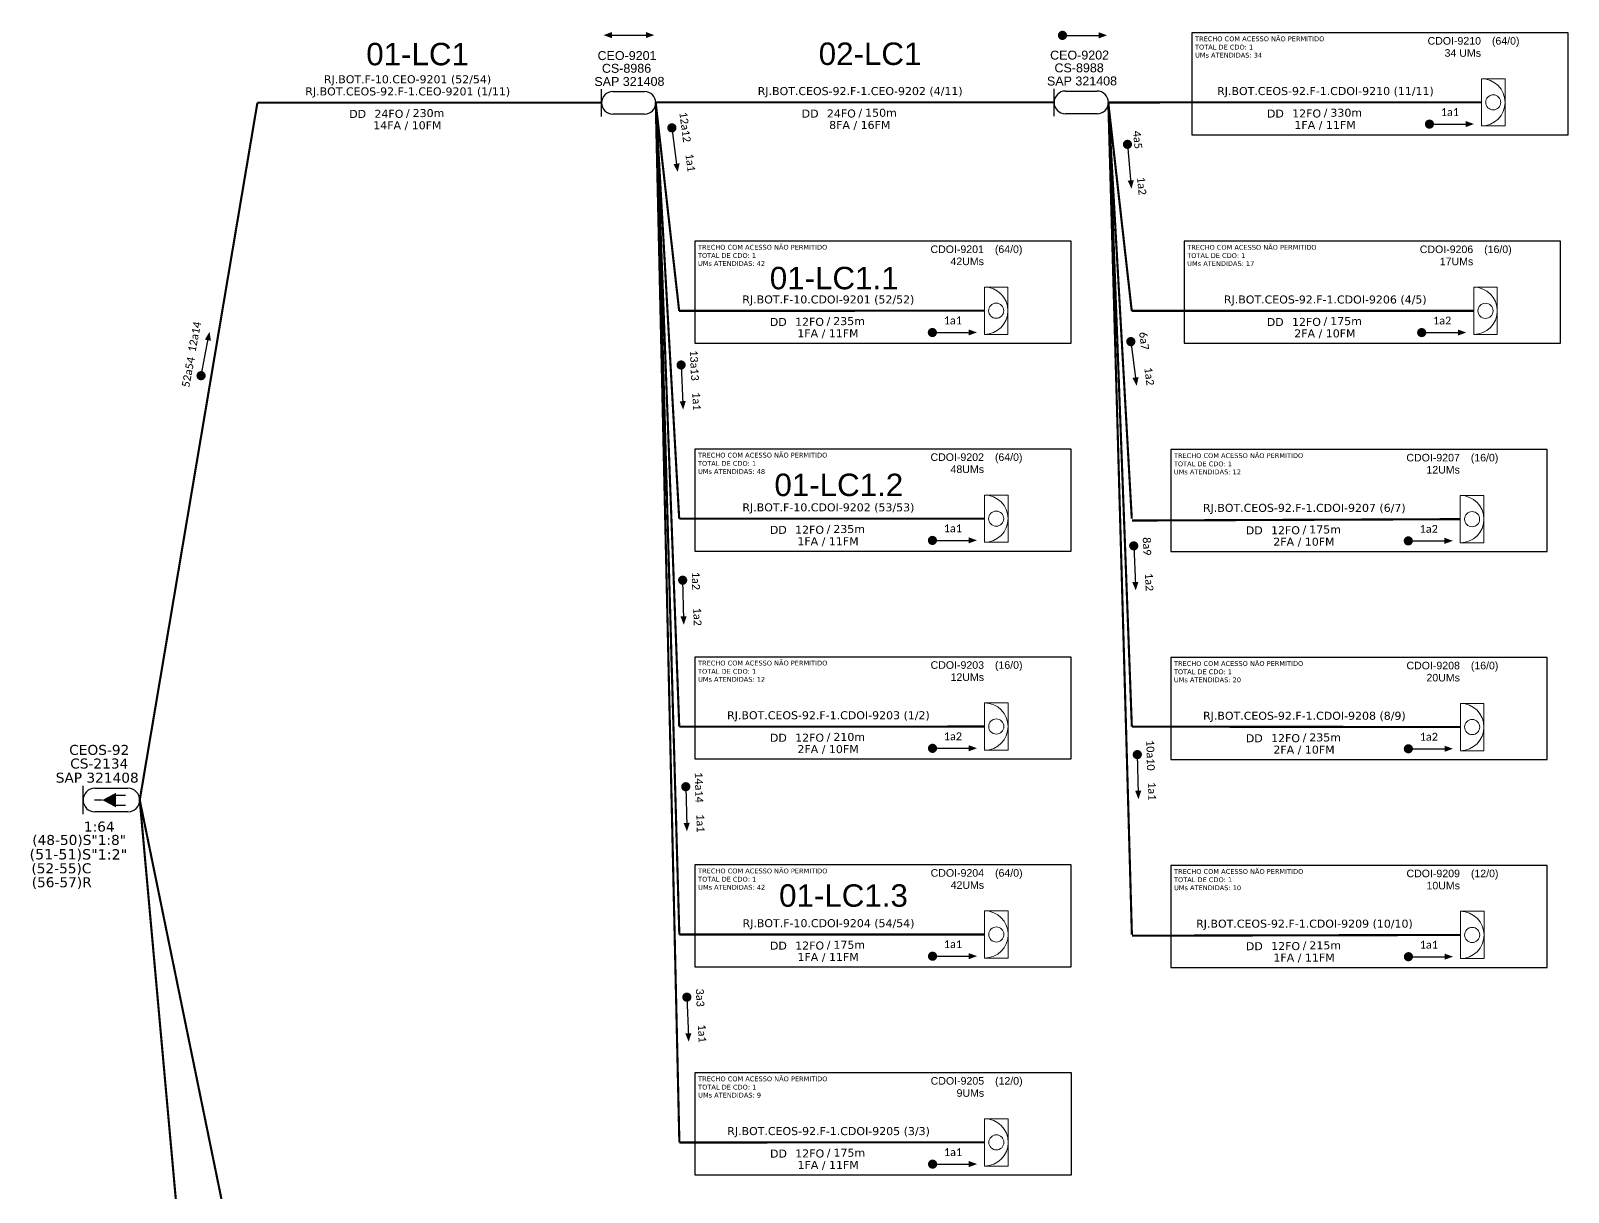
# Model space of a CAD drawing. Header units: millimetres. Extents: x 12680 to 13802, y -3545 to -2367.
# Drawn here: x 12680 to 13352, y -3280 to -2772 of the extents above; entities that cross this region are included whole.
import ezdxf
from ezdxf.enums import TextEntityAlignment as Align

# ---------------------------------------------------------------- set-up
doc = ezdxf.new("R2010")
doc.units = ezdxf.units.MM
doc.header["$MEASUREMENT"] = 0
doc.linetypes.add('ARILSUPP', pattern=[2.98, 1.42, -0.71, 0.14, -0.71])
for name, color, linetype, lineweight in [("20.0-LEGENDA DOS CDO'S", 1, 'Continuous', 0), ('20.1-CDO_INTERIOR', 1, 'Continuous', 0), ('20.2-CDO_POSTE', 1, 'Continuous', 5), ('40.1-ETIQUETAS', 1, 'Continuous', 20)]:
    doc.layers.add(name, color=color, linetype=linetype, lineweight=lineweight)
for name, color, linetype in [('20.4-CEOS', 1, 'Continuous'), ('CAP a instalar', 1, 'Continuous'), ('LC1', 3, 'Continuous'), ('SETA', 7, 'Continuous'), ('UNIFILAR', 7, 'Continuous')]:
    doc.layers.add(name, color=color, linetype=linetype)
doc.styles.add('ARIAL', font='arial.ttf')
doc.styles.add('siredit', font='verdana.ttf')
doc.linetypes.add('FENCELINE1', pattern='A,0.25,-0.1,[133,ltypeshp.shx,S=0.1,R=0,X=-0.1,Y=0],-0.1,1', length=1.45)

# ---------------------------------------------------------------- blocks, each defined once
blk = doc.blocks.new('CEOS_RP_CT_DRT')
at = {"layer": '20.4-CEOS', "color": 0}
for p, q in [((-4.54, 1.19), (-1.19, 1.19)), ((-1.19, -1.19), (-4.54, -1.19))]:
    blk.add_line(p, q, dxfattribs=at)
for points in [[(-5.73, -1.43), (-5.73, 1.44)], [(-3.79, 0), (-4.59, 0)], [(-2.47, 0.48), (-1.45, 0.48)], [(-2.47, -0.52), (-1.45, -0.52)]]:
    blk.add_lwpolyline(points, dxfattribs=at)
blk.add_lwpolyline([(-3.79, 0, 0, 1.47, 0), (-2.41, 0, 1.47, 1.47, 0)], format="xyseb", dxfattribs=at)
for centre, start, end in [((-4.54, 0), 90, 270), ((-1.19, 0), 270, 90)]:
    blk.add_arc(centre, 1.19, start, end, dxfattribs=at)
at = {"layer": '20.4-CEOS', "color": 7, "style": 'siredit'}
for tag, p in [('Nº_DA_CEOS', (-2.86, 5.6)), ('LOCAL', (-2.86, 4.24)), ('SAP', (-2.86, 2.78)), ('RACIO_SPLITAGEM', (-2.86, -1.88)), ('FIBRAS_SPLITTER', (-2.86, -3.58)), ('FIBRAS_TOP_C', (-2.86, -5.08)), ('RESERVA_FINAIS', (-2.86, -6.39))]:
    blk.add_attdef(tag, text='', height=1.01, dxfattribs=at).set_placement(p, align=Align.TOP_CENTER)
blk = doc.blocks.new('ETIQUETA_RS5F')
at = {"layer": '40.1-ETIQUETAS', "color": 0, "style": 'siredit'}
blk.add_text('/', height=1.5, dxfattribs=at).set_placement((1.55, -1.95), align=Align.MIDDLE_RIGHT)
for tag, p in [('ETIQUETA_R_PRIMARIA', (1.18, 4.1)), ('ETIQUETA_R_SECUNDARIA', (1.18, 2.1)), ('F_ATIVAS/F_MORTAS', (1.11, -4.24))]:
    blk.add_attdef(tag, text='', height=1.5, dxfattribs=at).set_placement(p, align=Align.MIDDLE_CENTER)
for tag, p in [('TIPO_CABO', (-6.62, -2.12)), ('CAP_CABO', (0.37, -2.09))]:
    blk.add_attdef(tag, text='', height=1.5, dxfattribs=at).set_placement(p, align=Align.MIDDLE_RIGHT)
blk.add_attdef('METROS', text='', height=1.5, dxfattribs=at).set_placement((2.11, -1.95), align=Align.MIDDLE_LEFT)
for tag, p in [('FUSÃO_1', (0.82, -8.39)), ('FUSÃO_2', (0.82, -10.6)), ('FUSÃO_3', (0.82, -12.93)), ('FUSÃO_4', (0.82, -15.14)), ('FUSÃO_5', (0.82, -17.16))]:
    blk.add_attdef(tag, text='', height=1.5, dxfattribs=at).set_placement(p, align=Align.CENTER)
blk = doc.blocks.new('CDOI_INT')
at = {"layer": '20.1-CDO_INTERIOR', "color": 0, "lineweight": 18}
blk.add_lwpolyline([(4.25, -4.25), (4.25, 4.25), (0, 4.25), (0, -4.25)], close=True, dxfattribs=at)
blk.add_circle((2.12, 0), 1.36, dxfattribs=at)
blk.add_arc((0, 0), 4.25, 270, 90, dxfattribs=at)
at = {"layer": "20.0-LEGENDA DOS CDO'S", "color": 0, "style": 'ARIAL'}
for tag, p in [('CDO_N', (-0.08, 10.38)), ('SPLITER_1', (21.18, 10.38)), ('SURVEY', (-0.08, 8.2)), ('SPLITER_2', (21.19, 8.68)), ('SAP', (-0.08, 6.23)), ('1:XX', (5.94, -2.22)), ('UMS', (5.94, -4.24))]:
    blk.add_attdef(tag, p, '', height=1.36, dxfattribs=at)
blk.add_attdef('FIBRAS_UTILIZADAS', text='', height=1.36, dxfattribs=at).set_placement((15.34, 10.38), align=Align.CENTER)
blk = doc.blocks.new('SAN')
at = {"layer": 'SETA'}
blk.add_lwpolyline([(-2.58, 0), (6.02, 0)], dxfattribs=at)
for points in [[(-2.1, -0.66), (-3.93, 0), (-2.1, 0.67)], [(5.33, 0.68), (7.16, 0.01), (5.33, -0.65)]]:
    blk.add_solid(points, dxfattribs=at)
blk = doc.blocks.new('*U43')
at = {"layer": '20.4-CEOS', "color": 7, "style": 'siredit'}
blk.add_attdef('FIBRAS_SPLITTER', (0, 0), '', height=1.01, dxfattribs=at)
for tag, p, flags in [('ID_ATIVIDADE', (0, -1.48), 3), ('FATOR', (0, -2.79), 1), ('QTDE', (0, -4.11), 1), ('FID', (0, -5.42), 1)]:
    blk.add_attdef(tag, p, '', height=1.01, dxfattribs=dict(at, flags=flags))
blk = doc.blocks.new('CDOE-TEXTO PADRÃO')
at = {"layer": "20.0-LEGENDA DOS CDO'S", "color": 0, "style": 'ARIAL'}
for tag, p in [('CDO_N', (0.49, 7.39)), ('CORDOALHA', (0.5, 4.33)), ('SAP', (0.51, 1.67)), ('SPLITER_1', (0.59, -0.91)), ('SPLITER_2', (0.6, -3.55)), ('(XX-XX_F)S', (0.54, -8.29)), ('(XX-XX_L)S', (0.55, -10.83)), ('UMS', (0.55, -13.15))]:
    blk.add_attdef(tag, p, '', height=1.7, rotation=0.118, dxfattribs=at)
blk.add_attdef('FIBRAS_UTILIZADAS', text='', height=1.7, rotation=0.118, dxfattribs=at).set_placement((19.77, 7.43), align=Align.CENTER)
blk = doc.blocks.new('CEO')
at = {"layer": '20.4-CEOS'}
for p, q in [((-6.19, -0.53), (-6.19, 5.68)), ((-3.61, 5.15), (3.61, 5.15)), ((3.61, 0), (-3.61, 0))]:
    blk.add_line(p, q, dxfattribs=at)
for centre, start, end in [((-3.61, 2.58), 90, 270), ((3.61, 2.58), 270, 90)]:
    blk.add_arc(centre, 2.58, start, end, dxfattribs=at)

msp = doc.modelspace()

# ---------------------------------------------------------------- linework, layer by layer
at = {"const_width": 2}
for points in [[(13130.14, -2774.47, 1), (13132.14, -2774.47, 1)], [(13131.08, -2775.49, 1), (13131.2, -2773.49, 1)], [(12959.33, -2814.98, 1), (12961.33, -2814.84, 1)], [(12960.22, -2813.91, 1), (12960.48, -2815.9, 1)], [(13290.61, -2813.27, 1), (13292.61, -2813.27, 1)], [(13159.47, -2821.12, 1), (13159.65, -2823.11, 1)], [(13073.25, -2904.36, 1), (13075.25, -2904.36, 1)], [(13287.22, -2904.4, 1), (13289.22, -2904.4, 1)], [(13160.02, -2908.41, 1), (13162.01, -2908.27, 1)], [(13160.91, -2907.34, 1), (13161.17, -2909.33, 1)], [(12963.36, -2918.55, 1), (12965.36, -2918.58, 1)], [(12964.34, -2917.56, 1), (12964.43, -2919.56, 1)], [(12754.25, -2924.21, 1), (12754.64, -2922.25, 1)], [(12755.44, -2923.48, 1), (12753.5, -2922.98, 1)], [(13073.27, -2995.23, 1), (13075.27, -2995.23, 1)], [(13161.28, -2997.59, 1), (13163.28, -2997.63, 1)], [(13162.25, -2996.61, 1), (13162.34, -2998.61, 1)], [(13281.37, -2995.45, 1), (13283.37, -2995.45, 1)], [(12964.04, -3012.58, 1), (12966.04, -3012.66, 1)], [(12965.04, -3011.62, 1), (12965.09, -3013.62, 1)], [(13073.3, -3086.11, 1), (13075.3, -3086.11, 1)], [(13281.4, -3086.33, 1), (13283.4, -3086.33, 1)], [(13162.85, -3088.83, 1), (13164.85, -3088.9, 1)], [(13163.85, -3087.86, 1), (13163.9, -3089.86, 1)], [(12965.4, -3102.86, 1), (12967.39, -3102.93, 1)], [(12966.39, -3101.89, 1), (12966.44, -3103.89, 1)], [(13073.32, -3176.99, 1), (13075.32, -3176.99, 1)], [(13281.42, -3177.2, 1), (13283.42, -3177.2, 1)], [(12965.87, -3194.86, 1), (12967.87, -3194.9, 1)], [(12966.85, -3193.88, 1), (12966.93, -3195.88, 1)], [(13073.34, -3267.87, 1), (13075.34, -3267.87, 1)]]:
    msp.add_lwpolyline(points, format="xyb", close=True, dxfattribs=at)
at = {"color": 3}
for points in [[(13187.7, -2773.38), (13187.7, -2817.94), (13352.31, -2817.94), (13352.31, -2773.38), (13187.7, -2773.38)], [(12970.33, -2864.46), (12970.33, -2909.02), (13134.94, -2909.02), (13134.94, -2864.46), (12970.33, -2864.46)], [(13184.3, -2864.5), (13184.3, -2909.07), (13348.91, -2909.07), (13348.91, -2864.5), (13184.3, -2864.5)], [(12970.36, -2955.34), (12970.36, -2999.9), (13134.96, -2999.9), (13134.96, -2955.34), (12970.36, -2955.34)], [(13178.46, -2955.56), (13178.46, -3000.12), (13343.06, -3000.12), (13343.06, -2955.56), (13178.46, -2955.56)], [(12970.38, -3046.22), (12970.38, -3090.78), (13134.99, -3090.78), (13134.99, -3046.22), (12970.38, -3046.22)], [(13178.48, -3046.44), (13178.48, -3091), (13343.09, -3091), (13343.09, -3046.44), (13178.48, -3046.44)], [(12970.4, -3137.1), (12970.4, -3181.66), (13135.01, -3181.66), (13135.01, -3137.1), (12970.4, -3137.1)], [(13178.5, -3137.31), (13178.5, -3181.87), (13343.11, -3181.87), (13343.11, -3137.31), (13178.5, -3137.31)], [(12970.42, -3227.97), (12970.42, -3272.53), (13135.03, -3272.53), (13135.03, -3227.97), (12970.42, -3227.97)]]:
    msp.add_lwpolyline(points, dxfattribs=at)
at = {"layer": 'CAP a instalar', "color": 1, "linetype": 'FENCELINE1', "ltscale": 10, "const_width": 0.933}
for points in [[(12727.64, -3108.72), (12779.09, -2803.93)], [(12776.94, -3349.4), (12727.64, -3108.72)], [(12765.83, -3531.26), (12727.64, -3108.72)]]:
    msp.add_lwpolyline(points, dxfattribs=at)
at = {"layer": 'CAP a instalar', "linetype": 'Continuous', "ltscale": 10, "const_width": 0.933}
for points in [[(12779.09, -2803.93), (12929.55, -2803.93)], [(12953.28, -2803.79), (13127.46, -2803.79)]]:
    msp.add_lwpolyline(points, dxfattribs=at)
at = {"layer": 'CAP a instalar', "color": 8, "linetype": 'Continuous', "ltscale": 10, "const_width": 0.933}
for points in [[(12963.56, -3076.63), (12953.28, -2803.79)], [(12963.61, -3258.39), (12953.28, -2803.79)], [(13151.19, -2803.8), (13314.35, -2803.76)], [(13161.47, -3076.64), (13151.19, -2803.8)], [(13161.49, -3167.52), (13151.19, -2803.8)], [(13161.42, -2894.88), (13151.19, -2804)], [(13161.45, -2985.76), (13151.19, -2804)], [(13161.42, -2894.88), (13310.95, -2894.88)], [(13161.49, -2986.55), (13305.11, -2985.94)], [(12963.56, -3076.63), (13097.01, -3076.6)], [(13161.47, -3076.64), (13305.13, -3076.81)], [(13161.51, -3168.02), (13305.15, -3167.69)], [(12963.61, -3258.39), (13097.06, -3258.35)]]:
    msp.add_lwpolyline(points, dxfattribs=at)
at = {"layer": 'CAP a instalar', "color": 1, "linetype": 'Continuous', "ltscale": 10, "const_width": 0.933}
for points in [[(12963.59, -3167.51), (12953.28, -2803.79)], [(12963.52, -2894.88), (12953.28, -2804)], [(12963.54, -2985.76), (12953.28, -2804)], [(12963.52, -2894.88), (13096.96, -2894.84)], [(12963.54, -2985.76), (13096.99, -2985.72)], [(12963.59, -3167.51), (13097.03, -3167.48)]]:
    msp.add_lwpolyline(points, dxfattribs=at)
at = {"layer": 'SETA'}
for points in [[(13131.14, -2774.49), (13148.34, -2774.5)], [(12960.33, -2814.91), (12962.54, -2831.96)], [(13291.61, -2813.27), (13308.81, -2813.27)], [(13159.56, -2822.12), (13161.1, -2839.24)], [(13159.56, -2822.12), (13161.1, -2839.24)], [(13074.25, -2904.36), (13091.44, -2904.36)], [(13288.22, -2904.4), (13305.41, -2904.4)], [(12754.47, -2923.23), (12757.76, -2906.35)], [(13161.02, -2908.34), (13163.22, -2925.39)], [(12964.36, -2918.56), (12965.12, -2935.74)], [(13074.27, -2995.23), (13091.47, -2995.23)], [(13162.28, -2997.61), (13163.03, -3014.79)], [(13282.37, -2995.45), (13299.57, -2995.45)], [(12965.04, -3012.62), (12965.45, -3029.81)], [(13074.3, -3086.11), (13091.49, -3086.11)], [(13163.85, -3088.86), (13164.26, -3106.05)], [(13282.4, -3086.33), (13299.59, -3086.33)], [(12966.39, -3102.9), (12966.81, -3120.08)], [(13074.32, -3176.99), (13091.51, -3176.99)], [(13282.42, -3177.2), (13299.61, -3177.2)], [(12966.87, -3194.88), (12967.55, -3212.06)], [(13074.34, -3267.87), (13091.54, -3267.87)]]:
    msp.add_lwpolyline(points, dxfattribs=at)
for points in [[(13146.96, -2773.11), (13150.62, -2774.45), (13146.96, -2775.78)], [(13146.96, -2773.14), (13150.62, -2774.47), (13146.96, -2775.8)], [(13307.43, -2811.91), (13311.09, -2813.25), (13307.43, -2814.58)], [(12963.71, -2830.42), (12962.86, -2834.22), (12961.06, -2830.76)], [(12963.73, -2830.41), (12962.88, -2834.22), (12961.09, -2830.76)], [(13162.33, -2837.75), (13161.33, -2841.51), (13159.67, -2837.98)], [(13162.33, -2837.75), (13161.33, -2841.51), (13159.67, -2837.98)], [(12756.14, -2907.45), (12758.15, -2904.1), (12758.75, -2907.96)], [(12756.16, -2907.45), (12758.17, -2904.11), (12758.78, -2907.96)], [(13090.06, -2903), (13093.73, -2904.33), (13090.06, -2905.66)], [(13304.03, -2903.04), (13307.69, -2904.37), (13304.03, -2905.7)], [(13164.39, -2923.85), (13163.54, -2927.65), (13161.75, -2924.19)], [(13164.42, -2923.84), (13163.57, -2927.65), (13161.77, -2924.19)], [(12966.42, -2934.3), (12965.24, -2938.02), (12963.75, -2934.42)], [(12966.44, -2934.3), (12965.27, -2938.02), (12963.77, -2934.42)], [(13090.09, -2993.87), (13093.75, -2995.21), (13090.09, -2996.54)], [(13298.19, -2994.09), (13301.85, -2995.42), (13298.19, -2996.76)], [(13164.33, -3013.35), (13163.16, -3017.07), (13161.66, -3013.47)], [(13164.35, -3013.35), (13163.18, -3017.07), (13161.69, -3013.46)], [(12966.78, -3028.4), (12965.53, -3032.09), (12964.11, -3028.46)], [(12966.8, -3028.39), (12965.56, -3032.09), (12964.14, -3028.46)], [(13090.11, -3084.75), (13093.77, -3086.08), (13090.11, -3087.42)], [(13298.21, -3084.97), (13301.87, -3086.3), (13298.21, -3087.63)], [(13165.59, -3104.64), (13164.34, -3108.33), (13162.92, -3104.7)], [(13165.61, -3104.64), (13164.36, -3108.33), (13162.94, -3104.7)], [(12968.14, -3118.67), (12966.89, -3122.37), (12965.47, -3118.74)], [(12968.16, -3118.67), (12966.92, -3122.37), (12965.5, -3118.73)], [(13090.13, -3175.63), (13093.8, -3176.96), (13090.13, -3178.29)], [(13298.23, -3175.84), (13301.9, -3177.18), (13298.23, -3178.51)], [(12968.86, -3210.63), (12967.67, -3214.34), (12966.19, -3210.73)], [(12968.88, -3210.63), (12967.69, -3214.34), (12966.21, -3210.73)], [(13090.16, -3266.51), (13093.82, -3267.84), (13090.16, -3269.17)]]:
    msp.add_solid(points, dxfattribs=at)

# ---------------------------------------------------------------- block references
at = {"color": 2, "xscale": 1.917265080421968, "yscale": 1.917265080421968, "zscale": 1.917265080421968}
for p in [(12941.42, -2808.94), (13139.33, -2808.73)]:
    msp.add_blockref('CEO', p, dxfattribs=at)
at = {"layer": '20.1-CDO_INTERIOR', "color": 8, "ltscale": 11}
ref = msp.add_blockref('CDOI_INT', (13314.35, -2803.76), dxfattribs=dict(at, xscale=2.430832509970058, yscale=2.430832509970058, zscale=2.430832509970058))
ref.add_attrib('CDO_N', 'CDOI-9210', dxfattribs={"layer": "20.0-LEGENDA DOS CDO'S", "color": 8, "height": 3.307, "style": 'ARIAL'}).set_placement((13314.15, -2778.53), align=Align.RIGHT)
ref.add_attrib('FIBRAS_UTILIZADAS', '(64/0)', dxfattribs={"layer": "20.0-LEGENDA DOS CDO'S", "color": 8, "height": 3.3, "style": 'ARIAL'}).set_placement((13324.96, -2778.53), align=Align.CENTER)
ref.add_attrib('SURVEY', '34 UMs', dxfattribs={"layer": "20.0-LEGENDA DOS CDO'S", "color": 8, "height": 3.307, "style": 'ARIAL'}).set_placement((13314.16, -2783.83), align=Align.RIGHT)
at = {"layer": '20.1-CDO_INTERIOR', "ltscale": 11}
ref = msp.add_blockref('CDOI_INT', (13096.98, -2894.84), dxfattribs=dict(at, xscale=2.430832509970058, yscale=2.430832509970058, zscale=2.430832509970058))
ref.add_attrib('CDO_N', 'CDOI-9201', dxfattribs={"layer": "20.0-LEGENDA DOS CDO'S", "height": 3.307, "style": 'ARIAL'}).set_placement((13096.78, -2869.61), align=Align.RIGHT)
ref.add_attrib('FIBRAS_UTILIZADAS', '(64/0)', dxfattribs={"layer": "20.0-LEGENDA DOS CDO'S", "height": 3.3, "style": 'ARIAL'}).set_placement((13107.6, -2869.61), align=Align.CENTER)
ref.add_attrib('SURVEY', '42UMs', dxfattribs={"layer": "20.0-LEGENDA DOS CDO'S", "height": 3.307, "style": 'ARIAL'}).set_placement((13096.79, -2874.91), align=Align.RIGHT)
at = {"layer": '20.1-CDO_INTERIOR', "color": 8, "ltscale": 11}
ref = msp.add_blockref('CDOI_INT', (13310.95, -2894.88), dxfattribs=dict(at, xscale=2.430832509970058, yscale=2.430832509970058, zscale=2.430832509970058))
ref.add_attrib('CDO_N', 'CDOI-9206', dxfattribs={"layer": "20.0-LEGENDA DOS CDO'S", "color": 8, "height": 3.307, "style": 'ARIAL'}).set_placement((13310.75, -2869.65), align=Align.RIGHT)
ref.add_attrib('FIBRAS_UTILIZADAS', '(16/0)', dxfattribs={"layer": "20.0-LEGENDA DOS CDO'S", "color": 8, "height": 3.3, "style": 'ARIAL'}).set_placement((13321.56, -2869.65), align=Align.CENTER)
ref.add_attrib('SURVEY', '17UMs', dxfattribs={"layer": "20.0-LEGENDA DOS CDO'S", "color": 8, "height": 3.307, "style": 'ARIAL'}).set_placement((13310.76, -2874.95), align=Align.RIGHT)
at = {"layer": '20.1-CDO_INTERIOR', "ltscale": 11}
ref = msp.add_blockref('CDOI_INT', (13097.01, -2985.72), dxfattribs=dict(at, xscale=2.430832509970058, yscale=2.430832509970058, zscale=2.430832509970058))
ref.add_attrib('CDO_N', 'CDOI-9202', dxfattribs={"layer": "20.0-LEGENDA DOS CDO'S", "height": 3.307, "style": 'ARIAL'}).set_placement((13096.8, -2960.49), align=Align.RIGHT)
ref.add_attrib('FIBRAS_UTILIZADAS', '(64/0)', dxfattribs={"layer": "20.0-LEGENDA DOS CDO'S", "height": 3.3, "style": 'ARIAL'}).set_placement((13107.62, -2960.49), align=Align.CENTER)
ref.add_attrib('SURVEY', '48UMs', dxfattribs={"layer": "20.0-LEGENDA DOS CDO'S", "height": 3.307, "style": 'ARIAL'}).set_placement((13096.82, -2965.79), align=Align.RIGHT)
at = {"layer": '20.1-CDO_INTERIOR', "color": 8, "ltscale": 11}
ref = msp.add_blockref('CDOI_INT', (13305.11, -2985.94), dxfattribs=dict(at, xscale=2.430832509970058, yscale=2.430832509970058, zscale=2.430832509970058))
ref.add_attrib('CDO_N', 'CDOI-9207', dxfattribs={"layer": "20.0-LEGENDA DOS CDO'S", "color": 8, "height": 3.307, "style": 'ARIAL'}).set_placement((13304.9, -2960.7), align=Align.RIGHT)
ref.add_attrib('FIBRAS_UTILIZADAS', '(16/0)', dxfattribs={"layer": "20.0-LEGENDA DOS CDO'S", "color": 8, "height": 3.3, "style": 'ARIAL'}).set_placement((13315.72, -2960.7), align=Align.CENTER)
ref.add_attrib('SURVEY', '12UMs', dxfattribs={"layer": "20.0-LEGENDA DOS CDO'S", "color": 8, "height": 3.307, "style": 'ARIAL'}).set_placement((13304.92, -2966), align=Align.RIGHT)
ref = msp.add_blockref('CDOI_INT', (13097.03, -3076.6), dxfattribs=dict(at, xscale=2.430832509970058, yscale=2.430832509970058, zscale=2.430832509970058))
ref.add_attrib('CDO_N', 'CDOI-9203', dxfattribs={"layer": "20.0-LEGENDA DOS CDO'S", "color": 8, "height": 3.307, "style": 'ARIAL'}).set_placement((13096.83, -3051.36), align=Align.RIGHT)
ref.add_attrib('FIBRAS_UTILIZADAS', '(16/0)', dxfattribs={"layer": "20.0-LEGENDA DOS CDO'S", "color": 8, "height": 3.3, "style": 'ARIAL'}).set_placement((13107.64, -3051.36), align=Align.CENTER)
ref.add_attrib('SURVEY', '12UMs', dxfattribs={"layer": "20.0-LEGENDA DOS CDO'S", "color": 8, "height": 3.307, "style": 'ARIAL'}).set_placement((13096.84, -3056.67), align=Align.RIGHT)
ref = msp.add_blockref('CDOI_INT', (13305.13, -3076.81), dxfattribs=dict(at, xscale=2.430832509970058, yscale=2.430832509970058, zscale=2.430832509970058))
ref.add_attrib('CDO_N', 'CDOI-9208', dxfattribs={"layer": "20.0-LEGENDA DOS CDO'S", "color": 8, "height": 3.307, "style": 'ARIAL'}).set_placement((13304.93, -3051.58), align=Align.RIGHT)
ref.add_attrib('FIBRAS_UTILIZADAS', '(16/0)', dxfattribs={"layer": "20.0-LEGENDA DOS CDO'S", "color": 8, "height": 3.3, "style": 'ARIAL'}).set_placement((13315.74, -3051.58), align=Align.CENTER)
ref.add_attrib('SURVEY', '20UMs', dxfattribs={"layer": "20.0-LEGENDA DOS CDO'S", "color": 8, "height": 3.307, "style": 'ARIAL'}).set_placement((13304.94, -3056.88), align=Align.RIGHT)
at = {"layer": '20.1-CDO_INTERIOR', "ltscale": 11}
ref = msp.add_blockref('CDOI_INT', (13097.05, -3167.48), dxfattribs=dict(at, xscale=2.430832509970058, yscale=2.430832509970058, zscale=2.430832509970058))
ref.add_attrib('CDO_N', 'CDOI-9204', dxfattribs={"layer": "20.0-LEGENDA DOS CDO'S", "height": 3.307, "style": 'ARIAL'}).set_placement((13096.85, -3142.24), align=Align.RIGHT)
ref.add_attrib('FIBRAS_UTILIZADAS', '(64/0)', dxfattribs={"layer": "20.0-LEGENDA DOS CDO'S", "height": 3.3, "style": 'ARIAL'}).set_placement((13107.67, -3142.24), align=Align.CENTER)
ref.add_attrib('SURVEY', '42UMs', dxfattribs={"layer": "20.0-LEGENDA DOS CDO'S", "height": 3.307, "style": 'ARIAL'}).set_placement((13096.86, -3147.54), align=Align.RIGHT)
at = {"layer": '20.1-CDO_INTERIOR', "color": 8, "ltscale": 11}
ref = msp.add_blockref('CDOI_INT', (13305.15, -3167.69), dxfattribs=dict(at, xscale=2.430832509970058, yscale=2.430832509970058, zscale=2.430832509970058))
ref.add_attrib('CDO_N', 'CDOI-9209', dxfattribs={"layer": "20.0-LEGENDA DOS CDO'S", "color": 8, "height": 3.307, "style": 'ARIAL'}).set_placement((13304.95, -3142.46), align=Align.RIGHT)
ref.add_attrib('FIBRAS_UTILIZADAS', '(12/0)', dxfattribs={"layer": "20.0-LEGENDA DOS CDO'S", "color": 8, "height": 3.3, "style": 'ARIAL'}).set_placement((13315.77, -3142.46), align=Align.CENTER)
ref.add_attrib('SURVEY', '10UMs', dxfattribs={"layer": "20.0-LEGENDA DOS CDO'S", "color": 8, "height": 3.307, "style": 'ARIAL'}).set_placement((13304.96, -3147.76), align=Align.RIGHT)
ref = msp.add_blockref('CDOI_INT', (13097.07, -3258.35), dxfattribs=dict(at, xscale=2.430832509970058, yscale=2.430832509970058, zscale=2.430832509970058))
ref.add_attrib('CDO_N', 'CDOI-9205', dxfattribs={"layer": "20.0-LEGENDA DOS CDO'S", "color": 8, "height": 3.307, "style": 'ARIAL'}).set_placement((13096.87, -3233.12), align=Align.RIGHT)
ref.add_attrib('FIBRAS_UTILIZADAS', '(12/0)', dxfattribs={"layer": "20.0-LEGENDA DOS CDO'S", "color": 8, "height": 3.3, "style": 'ARIAL'}).set_placement((13107.69, -3233.12), align=Align.CENTER)
ref.add_attrib('SURVEY', '9UMs', dxfattribs={"layer": "20.0-LEGENDA DOS CDO'S", "color": 8, "height": 3.307, "style": 'ARIAL'}).set_placement((13096.89, -3238.42), align=Align.RIGHT)
at = {"layer": '20.2-CDO_POSTE', "color": 0}
ref = msp.add_blockref('CDOE-TEXTO PADRÃO', (12927.58, -2800.82), dxfattribs=dict(at, xscale=2.298619720030958, yscale=2.298619720030958, zscale=2.298619720030958))
ref.add_attrib('CDO_N', 'CEO-9201', (12927.84, -2785.28), dxfattribs={"layer": "20.0-LEGENDA DOS CDO'S", "color": 0, "height": 3.907, "rotation": 0.11799, "style": 'ARIAL'})
ref.add_attrib('CORDOALHA', 'CS-8986', (12929.74, -2790.85), dxfattribs={"layer": "20.0-LEGENDA DOS CDO'S", "color": 0, "height": 3.907, "rotation": 0.11799, "style": 'ARIAL'})
ref.add_attrib('SAP', 'SAP 321408', (12926.44, -2796.61), dxfattribs={"layer": "20.0-LEGENDA DOS CDO'S", "color": 0, "height": 3.907, "rotation": 0.11799, "style": 'ARIAL'})
ref = msp.add_blockref('CDOE-TEXTO PADRÃO', (13125.49, -2800.62), dxfattribs=dict(at, xscale=2.298619720030958, yscale=2.298619720030958, zscale=2.298619720030958))
ref.add_attrib('CDO_N', 'CEO-9202', (13125.74, -2785.08), dxfattribs={"layer": "20.0-LEGENDA DOS CDO'S", "color": 0, "height": 3.907, "rotation": 0.11799, "style": 'ARIAL'})
ref.add_attrib('CORDOALHA', 'CS-8988', (13127.65, -2790.65), dxfattribs={"layer": "20.0-LEGENDA DOS CDO'S", "color": 0, "height": 3.907, "rotation": 0.11799, "style": 'ARIAL'})
ref.add_attrib('SAP', 'SAP 321408', (13124.35, -2796.41), dxfattribs={"layer": "20.0-LEGENDA DOS CDO'S", "color": 0, "height": 3.907, "rotation": 0.11799, "style": 'ARIAL'})
at = {"layer": '20.4-CEOS'}
ref = msp.add_blockref('CEOS_RP_CT_DRT', (12727.64, -3108.73), dxfattribs=dict(at, xscale=4.323331594467162, yscale=4.323331594467162, zscale=4.323331583999998))
ref.add_attrib('Nº_DA_CEOS', 'CEOS-92', dxfattribs={"color": 7, "height": 4.365, "style": 'siredit'}).set_placement((12709.93, -3084.61), align=Align.TOP_CENTER)
ref.add_attrib('LOCAL', 'CS-2134', dxfattribs={"color": 7, "height": 4.365, "style": 'siredit'}).set_placement((12709.93, -3090.57), align=Align.TOP_CENTER)
ref.add_attrib('SAP', 'SAP 321408', dxfattribs={"color": 7, "height": 4.365, "style": 'siredit'}).set_placement((12709.05, -3096.76), align=Align.TOP_CENTER)
ref.add_attrib('RACIO_SPLITAGEM', '1:64', dxfattribs={"color": 7, "height": 4.365, "style": 'siredit'}).set_placement((12709.93, -3118.14), align=Align.TOP_CENTER)
ref.add_attrib('FIBRAS_SPLITTER', '(48-50)S"1:8"', dxfattribs={"color": 7, "height": 4.3652, "style": 'siredit'}).set_placement((12701.15, -3123.98), align=Align.TOP_CENTER)
ref.add_attrib('FIBRAS_TOP_C', '(52-55)C', dxfattribs={"color": 7, "height": 4.365, "style": 'siredit'}).set_placement((12693.39, -3136.37), align=Align.TOP_CENTER)
ref.add_attrib('RESERVA_FINAIS', '(56-57)R', dxfattribs={"color": 7, "height": 4.365, "style": 'siredit'}).set_placement((12693.52, -3142.46), align=Align.TOP_CENTER)
at = {"layer": '20.4-CEOS', "color": 0, "lineweight": 0, "xscale": 4.5, "yscale": 4.5, "zscale": 2, "rotation": 359.8005293797842}
msp.add_blockref('*U43', (12679.44, -3134.63), dxfattribs=at).add_auto_attribs({'FIBRAS_SPLITTER': '(51-51)S"1:2"'})
at = {"layer": '40.1-ETIQUETAS'}
ref = msp.add_blockref('ETIQUETA_RS5F', (12842.06, -2803.88), dxfattribs=dict(at, xscale=2.33279996999954, yscale=2.33279996999954, zscale=2.33279996999954))
ref.add_attrib('ETIQUETA_R_PRIMARIA', 'RJ.BOT.F-10.CEO-9201 (52/54)', dxfattribs={"color": 0, "height": 3.4992, "style": 'siredit'}).set_placement((12844.74, -2793.67), align=Align.MIDDLE_CENTER)
ref.add_attrib('ETIQUETA_R_SECUNDARIA', 'RJ.BOT.CEOS-92.F-1.CEO-9201 (1/11)', dxfattribs={"color": 0, "height": 3.4992, "style": 'siredit'}).set_placement((12844.82, -2798.97), align=Align.MIDDLE_CENTER)
ref.add_attrib('TIPO_CABO', 'DD', dxfattribs={"color": 0, "height": 3.499, "style": 'siredit'}).set_placement((12826.63, -2808.81), align=Align.MIDDLE_RIGHT)
ref.add_attrib('CAP_CABO', '24FO', dxfattribs={"color": 0, "height": 3.499, "style": 'siredit'}).set_placement((12842.92, -2808.76), align=Align.MIDDLE_RIGHT)
ref.add_attrib('METROS', '230m', dxfattribs={"color": 0, "height": 3.499, "style": 'siredit'}).set_placement((12846.99, -2808.44), align=Align.MIDDLE_LEFT)
ref.add_attrib('F_ATIVAS/F_MORTAS', '14FA / 10FM', dxfattribs={"color": 0, "height": 3.4992, "style": 'siredit'}).set_placement((12844.66, -2813.78), align=Align.MIDDLE_CENTER)
ref = msp.add_blockref('ETIQUETA_RS5F', (13039.91, -2803.74), dxfattribs=dict(at, xscale=2.33279996999954, yscale=2.33279996999954, zscale=2.33279996999954))
ref.add_attrib('ETIQUETA_R_SECUNDARIA', 'RJ.BOT.CEOS-92.F-1.CEO-9202 (4/11)', dxfattribs={"color": 0, "height": 3.4992, "style": 'siredit'}).set_placement((13042.67, -2798.83), align=Align.MIDDLE_CENTER)
ref.add_attrib('TIPO_CABO', 'DD', dxfattribs={"color": 0, "height": 3.499, "style": 'siredit'}).set_placement((13024.48, -2808.67), align=Align.MIDDLE_RIGHT)
ref.add_attrib('CAP_CABO', '24FO', dxfattribs={"color": 0, "height": 3.499, "style": 'siredit'}).set_placement((13040.77, -2808.62), align=Align.MIDDLE_RIGHT)
ref.add_attrib('METROS', '150m', dxfattribs={"color": 0, "height": 3.499, "style": 'siredit'}).set_placement((13044.84, -2808.3), align=Align.MIDDLE_LEFT)
ref.add_attrib('F_ATIVAS/F_MORTAS', '8FA / 16FM', dxfattribs={"color": 0, "height": 3.499, "style": 'siredit'}).set_placement((13042.5, -2813.64), align=Align.MIDDLE_CENTER)
at = {"layer": '40.1-ETIQUETAS', "color": 8}
ref = msp.add_blockref('ETIQUETA_RS5F', (13243.37, -2803.73), dxfattribs=dict(at, xscale=2.33279996999954, yscale=2.33279996999954, zscale=2.33279996999954))
ref.add_attrib('ETIQUETA_R_SECUNDARIA', 'RJ.BOT.CEOS-92.F-1.CDOI-9210 (11/11)', dxfattribs={"color": 0, "height": 3.4992, "style": 'siredit'}).set_placement((13246.13, -2798.82), align=Align.MIDDLE_CENTER)
ref.add_attrib('TIPO_CABO', 'DD', dxfattribs={"color": 0, "height": 3.499, "style": 'siredit'}).set_placement((13227.94, -2808.66), align=Align.MIDDLE_RIGHT)
ref.add_attrib('CAP_CABO', '12FO', dxfattribs={"color": 0, "height": 3.499, "style": 'siredit'}).set_placement((13244.23, -2808.61), align=Align.MIDDLE_RIGHT)
ref.add_attrib('METROS', '330m', dxfattribs={"color": 0, "height": 3.499, "style": 'siredit'}).set_placement((13248.3, -2808.29), align=Align.MIDDLE_LEFT)
ref.add_attrib('F_ATIVAS/F_MORTAS', '1FA / 11FM', dxfattribs={"color": 0, "height": 3.499, "style": 'siredit'}).set_placement((13245.96, -2813.63), align=Align.MIDDLE_CENTER)
at = {"layer": '40.1-ETIQUETAS', "color": 1}
ref = msp.add_blockref('ETIQUETA_RS5F', (13025.99, -2894.81), dxfattribs=dict(at, xscale=2.33279996999954, yscale=2.33279996999954, zscale=2.33279996999954))
ref.add_attrib('ETIQUETA_R_SECUNDARIA', 'RJ.BOT.F-10.CDOI-9201 (52/52)', dxfattribs={"color": 0, "height": 3.4992, "style": 'siredit'}).set_placement((13028.75, -2889.9), align=Align.MIDDLE_CENTER)
ref.add_attrib('TIPO_CABO', 'DD', dxfattribs={"color": 0, "height": 3.499, "style": 'siredit'}).set_placement((13010.55, -2899.75), align=Align.MIDDLE_RIGHT)
ref.add_attrib('CAP_CABO', '12FO', dxfattribs={"color": 0, "height": 3.499, "style": 'siredit'}).set_placement((13026.84, -2899.69), align=Align.MIDDLE_RIGHT)
ref.add_attrib('METROS', '235m', dxfattribs={"color": 0, "height": 3.499, "style": 'siredit'}).set_placement((13030.91, -2899.37), align=Align.MIDDLE_LEFT)
ref.add_attrib('F_ATIVAS/F_MORTAS', '1FA / 11FM', dxfattribs={"color": 0, "height": 3.499, "style": 'siredit'}).set_placement((13028.58, -2904.71), align=Align.MIDDLE_CENTER)
at = {"layer": '40.1-ETIQUETAS', "color": 8}
ref = msp.add_blockref('ETIQUETA_RS5F', (13243.29, -2894.83), dxfattribs=dict(at, xscale=2.33279996999954, yscale=2.33279996999954, zscale=2.33279996999954))
ref.add_attrib('ETIQUETA_R_SECUNDARIA', 'RJ.BOT.CEOS-92.F-1.CDOI-9206 (4/5)', dxfattribs={"color": 0, "height": 3.4992, "style": 'siredit'}).set_placement((13246.05, -2889.93), align=Align.MIDDLE_CENTER)
ref.add_attrib('TIPO_CABO', 'DD', dxfattribs={"color": 0, "height": 3.499, "style": 'siredit'}).set_placement((13227.86, -2899.77), align=Align.MIDDLE_RIGHT)
ref.add_attrib('CAP_CABO', '12FO', dxfattribs={"color": 0, "height": 3.499, "style": 'siredit'}).set_placement((13244.15, -2899.72), align=Align.MIDDLE_RIGHT)
ref.add_attrib('METROS', '175m', dxfattribs={"color": 0, "height": 3.499, "style": 'siredit'}).set_placement((13248.22, -2899.39), align=Align.MIDDLE_LEFT)
ref.add_attrib('F_ATIVAS/F_MORTAS', '2FA / 10FM', dxfattribs={"color": 0, "height": 3.499, "style": 'siredit'}).set_placement((13245.89, -2904.74), align=Align.MIDDLE_CENTER)
at = {"layer": '40.1-ETIQUETAS', "color": 1}
ref = msp.add_blockref('ETIQUETA_RS5F', (13026.01, -2985.69), dxfattribs=dict(at, xscale=2.33279996999954, yscale=2.33279996999954, zscale=2.33279996999954))
ref.add_attrib('ETIQUETA_R_SECUNDARIA', 'RJ.BOT.F-10.CDOI-9202 (53/53)', dxfattribs={"color": 0, "height": 3.4992, "style": 'siredit'}).set_placement((13028.77, -2980.78), align=Align.MIDDLE_CENTER)
ref.add_attrib('TIPO_CABO', 'DD', dxfattribs={"color": 0, "height": 3.499, "style": 'siredit'}).set_placement((13010.58, -2990.62), align=Align.MIDDLE_RIGHT)
ref.add_attrib('CAP_CABO', '12FO', dxfattribs={"color": 0, "height": 3.499, "style": 'siredit'}).set_placement((13026.87, -2990.57), align=Align.MIDDLE_RIGHT)
ref.add_attrib('METROS', '235m', dxfattribs={"color": 0, "height": 3.499, "style": 'siredit'}).set_placement((13030.94, -2990.25), align=Align.MIDDLE_LEFT)
ref.add_attrib('F_ATIVAS/F_MORTAS', '1FA / 11FM', dxfattribs={"color": 0, "height": 3.499, "style": 'siredit'}).set_placement((13028.6, -2995.59), align=Align.MIDDLE_CENTER)
at = {"layer": '40.1-ETIQUETAS', "color": 8}
ref = msp.add_blockref('ETIQUETA_RS5F', (13234.13, -2985.91), dxfattribs=dict(at, xscale=2.33279996999954, yscale=2.33279996999954, zscale=2.33279996999954))
ref.add_attrib('ETIQUETA_R_SECUNDARIA', 'RJ.BOT.CEOS-92.F-1.CDOI-9207 (6/7)', dxfattribs={"color": 0, "height": 3.4992, "style": 'siredit'}).set_placement((13236.89, -2981), align=Align.MIDDLE_CENTER)
ref.add_attrib('TIPO_CABO', 'DD', dxfattribs={"color": 0, "height": 3.499, "style": 'siredit'}).set_placement((13218.7, -2990.84), align=Align.MIDDLE_RIGHT)
ref.add_attrib('CAP_CABO', '12FO', dxfattribs={"color": 0, "height": 3.499, "style": 'siredit'}).set_placement((13234.98, -2990.79), align=Align.MIDDLE_RIGHT)
ref.add_attrib('METROS', '175m', dxfattribs={"color": 0, "height": 3.499, "style": 'siredit'}).set_placement((13239.06, -2990.46), align=Align.MIDDLE_LEFT)
ref.add_attrib('F_ATIVAS/F_MORTAS', '2FA / 10FM', dxfattribs={"color": 0, "height": 3.499, "style": 'siredit'}).set_placement((13236.72, -2995.81), align=Align.MIDDLE_CENTER)
ref = msp.add_blockref('ETIQUETA_RS5F', (13026.03, -3076.57), dxfattribs=dict(at, xscale=2.33279996999954, yscale=2.33279996999954, zscale=2.33279996999954))
ref.add_attrib('ETIQUETA_R_SECUNDARIA', 'RJ.BOT.CEOS-92.F-1.CDOI-9203 (1/2)', dxfattribs={"color": 0, "height": 3.4992, "style": 'siredit'}).set_placement((13028.79, -3071.66), align=Align.MIDDLE_CENTER)
ref.add_attrib('TIPO_CABO', 'DD', dxfattribs={"color": 0, "height": 3.499, "style": 'siredit'}).set_placement((13010.6, -3081.5), align=Align.MIDDLE_RIGHT)
ref.add_attrib('CAP_CABO', '12FO', dxfattribs={"color": 0, "height": 3.499, "style": 'siredit'}).set_placement((13026.89, -3081.45), align=Align.MIDDLE_RIGHT)
ref.add_attrib('METROS', '210m', dxfattribs={"color": 0, "height": 3.499, "style": 'siredit'}).set_placement((13030.96, -3081.13), align=Align.MIDDLE_LEFT)
ref.add_attrib('F_ATIVAS/F_MORTAS', '2FA / 10FM', dxfattribs={"color": 0, "height": 3.499, "style": 'siredit'}).set_placement((13028.63, -3086.47), align=Align.MIDDLE_CENTER)
ref = msp.add_blockref('ETIQUETA_RS5F', (13234.15, -3076.78), dxfattribs=dict(at, xscale=2.33279996999954, yscale=2.33279996999954, zscale=2.33279996999954))
ref.add_attrib('ETIQUETA_R_SECUNDARIA', 'RJ.BOT.CEOS-92.F-1.CDOI-9208 (8/9)', dxfattribs={"color": 0, "height": 3.4992, "style": 'siredit'}).set_placement((13236.91, -3071.87), align=Align.MIDDLE_CENTER)
ref.add_attrib('TIPO_CABO', 'DD', dxfattribs={"color": 0, "height": 3.499, "style": 'siredit'}).set_placement((13218.72, -3081.72), align=Align.MIDDLE_RIGHT)
ref.add_attrib('CAP_CABO', '12FO', dxfattribs={"color": 0, "height": 3.499, "style": 'siredit'}).set_placement((13235.01, -3081.67), align=Align.MIDDLE_RIGHT)
ref.add_attrib('METROS', '235m', dxfattribs={"color": 0, "height": 3.499, "style": 'siredit'}).set_placement((13239.08, -3081.34), align=Align.MIDDLE_LEFT)
ref.add_attrib('F_ATIVAS/F_MORTAS', '2FA / 10FM', dxfattribs={"color": 0, "height": 3.499, "style": 'siredit'}).set_placement((13236.75, -3086.69), align=Align.MIDDLE_CENTER)
at = {"layer": '40.1-ETIQUETAS', "color": 1}
ref = msp.add_blockref('ETIQUETA_RS5F', (13026.06, -3167.44), dxfattribs=dict(at, xscale=2.33279996999954, yscale=2.33279996999954, zscale=2.33279996999954))
ref.add_attrib('ETIQUETA_R_SECUNDARIA', 'RJ.BOT.F-10.CDOI-9204 (54/54)', dxfattribs={"color": 0, "height": 3.4992, "style": 'siredit'}).set_placement((13028.82, -3162.54), align=Align.MIDDLE_CENTER)
ref.add_attrib('TIPO_CABO', 'DD', dxfattribs={"color": 0, "height": 3.499, "style": 'siredit'}).set_placement((13010.62, -3172.38), align=Align.MIDDLE_RIGHT)
ref.add_attrib('CAP_CABO', '12FO', dxfattribs={"color": 0, "height": 3.499, "style": 'siredit'}).set_placement((13026.91, -3172.33), align=Align.MIDDLE_RIGHT)
ref.add_attrib('METROS', '175m', dxfattribs={"color": 0, "height": 3.499, "style": 'siredit'}).set_placement((13030.98, -3172), align=Align.MIDDLE_LEFT)
ref.add_attrib('F_ATIVAS/F_MORTAS', '1FA / 11FM', dxfattribs={"color": 0, "height": 3.499, "style": 'siredit'}).set_placement((13028.65, -3177.35), align=Align.MIDDLE_CENTER)
at = {"layer": '40.1-ETIQUETAS', "color": 8}
ref = msp.add_blockref('ETIQUETA_RS5F', (13234.18, -3167.66), dxfattribs=dict(at, xscale=2.33279996999954, yscale=2.33279996999954, zscale=2.33279996999954))
ref.add_attrib('ETIQUETA_R_SECUNDARIA', 'RJ.BOT.CEOS-92.F-1.CDOI-9209 (10/10)', dxfattribs={"color": 0, "height": 3.4992, "style": 'siredit'}).set_placement((13236.94, -3162.75), align=Align.MIDDLE_CENTER)
ref.add_attrib('TIPO_CABO', 'DD', dxfattribs={"color": 0, "height": 3.499, "style": 'siredit'}).set_placement((13218.74, -3172.6), align=Align.MIDDLE_RIGHT)
ref.add_attrib('CAP_CABO', '12FO', dxfattribs={"color": 0, "height": 3.499, "style": 'siredit'}).set_placement((13235.03, -3172.54), align=Align.MIDDLE_RIGHT)
ref.add_attrib('METROS', '215m', dxfattribs={"color": 0, "height": 3.499, "style": 'siredit'}).set_placement((13239.1, -3172.22), align=Align.MIDDLE_LEFT)
ref.add_attrib('F_ATIVAS/F_MORTAS', '1FA / 11FM', dxfattribs={"color": 0, "height": 3.499, "style": 'siredit'}).set_placement((13236.77, -3177.56), align=Align.MIDDLE_CENTER)
ref = msp.add_blockref('ETIQUETA_RS5F', (13026.08, -3258.32), dxfattribs=dict(at, xscale=2.33279996999954, yscale=2.33279996999954, zscale=2.33279996999954))
ref.add_attrib('ETIQUETA_R_SECUNDARIA', 'RJ.BOT.CEOS-92.F-1.CDOI-9205 (3/3)', dxfattribs={"color": 0, "height": 3.4992, "style": 'siredit'}).set_placement((13028.84, -3253.41), align=Align.MIDDLE_CENTER)
ref.add_attrib('TIPO_CABO', 'DD', dxfattribs={"color": 0, "height": 3.499, "style": 'siredit'}).set_placement((13010.65, -3263.26), align=Align.MIDDLE_RIGHT)
ref.add_attrib('CAP_CABO', '12FO', dxfattribs={"color": 0, "height": 3.499, "style": 'siredit'}).set_placement((13026.94, -3263.2), align=Align.MIDDLE_RIGHT)
ref.add_attrib('METROS', '175m', dxfattribs={"color": 0, "height": 3.499, "style": 'siredit'}).set_placement((13031.01, -3262.88), align=Align.MIDDLE_LEFT)
ref.add_attrib('F_ATIVAS/F_MORTAS', '1FA / 11FM', dxfattribs={"color": 0, "height": 3.499, "style": 'siredit'}).set_placement((13028.67, -3268.22), align=Align.MIDDLE_CENTER)
at = {"layer": 'UNIFILAR', "color": 5, "lineweight": -3, "xscale": 2, "yscale": 2, "zscale": 2}
msp.add_blockref('SAN', (12938.31, -2774.38), dxfattribs=at)

# ---------------------------------------------------------------- texts
at = {"color": 3, "style": 'siredit'}
for s, p in [('TRECHO COM ACESSO NÃO PERMITIDO', (13189.09, -2777.05)), ('TOTAL DE CDO: 1', (13189.09, -2780.67)), ('UMs ATENDIDAS: 34', (13189.09, -2784.18)), ('TRECHO COM ACESSO NÃO PERMITIDO', (12971.73, -2868.14)), ('TOTAL DE CDO: 1', (12971.73, -2871.75)), ('TRECHO COM ACESSO NÃO PERMITIDO', (13185.69, -2868.18)), ('TOTAL DE CDO: 1', (13185.69, -2871.79)), ('UMs ATENDIDAS: 42', (12971.73, -2875.26)), ('UMs ATENDIDAS: 17', (13185.69, -2875.3)), ('TRECHO COM ACESSO NÃO PERMITIDO', (12971.75, -2959.01)), ('TRECHO COM ACESSO NÃO PERMITIDO', (13179.85, -2959.23)), ('TOTAL DE CDO: 1', (12971.75, -2962.63)), ('UMs ATENDIDAS: 48', (12971.75, -2966.14)), ('TOTAL DE CDO: 1', (13179.85, -2962.85)), ('UMs ATENDIDAS: 12', (13179.85, -2966.36)), ('TRECHO COM ACESSO NÃO PERMITIDO', (12971.77, -3049.89)), ('TOTAL DE CDO: 1', (12971.77, -3053.51)), ('TRECHO COM ACESSO NÃO PERMITIDO', (13179.87, -3050.11)), ('TOTAL DE CDO: 1', (13179.87, -3053.72)), ('UMs ATENDIDAS: 12', (12971.77, -3057.02)), ('UMs ATENDIDAS: 20', (13179.87, -3057.24)), ('TRECHO COM ACESSO NÃO PERMITIDO', (12971.8, -3140.77)), ('TRECHO COM ACESSO NÃO PERMITIDO', (13179.9, -3140.99)), ('TOTAL DE CDO: 1', (12971.8, -3144.38)), ('UMs ATENDIDAS: 42', (12971.8, -3147.9)), ('TOTAL DE CDO: 1', (13179.9, -3144.6)), ('UMs ATENDIDAS: 10', (13179.9, -3148.11)), ('TRECHO COM ACESSO NÃO PERMITIDO', (12971.82, -3231.65)), ('TOTAL DE CDO: 1', (12971.82, -3235.26)), ('UMs ATENDIDAS: 9', (12971.82, -3238.77))]:
    msp.add_text(s, height=2.0995, dxfattribs=at).set_placement(p)
at = {"color": 0, "char_height": 3.4214, "width": 50.7176, "attachment_point": 5}
for s, insert, rotation in [('\\pxt8;{\\fCalibri|b0|i0|c0|p34;\\C7;12a12}', (12966.13, -2814.62), 277.37897), ('\\C7;\\fCalibri|b0|i0|c0|p34;4a5', (13163.99, -2820.1), 275.11728), ('\\C7;\\fCalibri|b0|i0|c0|p34;1a1', (12968.42, -2830.13), 277.37897), ('\\C7;\\fCalibri|b0|i0|c0|p34;1a2', (13165.8, -2840.31), 275.11728), ('{\\fCalibri|b0|i0|c0|p34;\\C7;12a14}', (12751.6, -2906.23), 78.96921), ('\\pxt8;\\C7;\\fCalibri|b0|i0|c0|p34;6a7', (13166.82, -2908.05), 277.37897), ('\\pxt8;\\C7;\\fCalibri|b0|i0|c0|p34;52a54', (12748.87, -2921.68), 78.96921), ('\\pxt8;{\\fCalibri|b0|i0|c0|p34;\\C7;13a13}', (12970.17, -2918.76), 272.51764), ('\\C7;\\fCalibri|b0|i0|c0|p34;1a2', (13169.1, -2923.56), 277.37897), ('\\C7;\\fCalibri|b0|i0|c0|p34;1a1', (12971.13, -2934.42), 272.51764), ('\\pxt8;\\C7;\\fCalibri|b0|i0|c0|p34;8a9', (13168.08, -2997.81), 272.51764), ('\\pxt8;\\C7;\\fCalibri|b0|i0|c0|p34;1a2', (12970.84, -3012.93), 271.36746), ('\\C7;\\fCalibri|b0|i0|c0|p34;1a2', (13169.05, -3013.46), 272.51764), ('\\C7;\\fCalibri|b0|i0|c0|p34;1a2', (12971.49, -3028.6), 271.36746), ('\\pxt8;\\C7;\\fCalibri|b0|i0|c0|p34;10a10', (13169.65, -3089.18), 271.36746), ('\\pxt8;{\\fCalibri|b0|i0|c0|p34;\\C7;14a14}', (12972.2, -3103.21), 271.39064), ('\\C7;\\fCalibri|b0|i0|c0|p34;1a1', (13170.3, -3104.85), 271.36746), ('\\C7;\\fCalibri|b0|i0|c0|p34;1a1', (12972.85, -3118.88), 271.39064), ('\\pxt8;\\C7;\\fCalibri|b0|i0|c0|p34;3a3', (12972.67, -3195.1), 272.28609), ('\\C7;\\fCalibri|b0|i0|c0|p34;1a1', (12973.57, -3210.76), 272.28609)]:
    msp.add_mtext(s, dxfattribs=dict(at, insert=insert, rotation=rotation))
for s, insert in [('\\C7;\\fCalibri|b0|i0|c0|p34;1a1', (13300.55, -2808.02)), ('\\C7;\\fCalibri|b0|i0|c0|p34;1a1', (13083.18, -2899.1)), ('\\C7;\\fCalibri|b0|i0|c0|p34;1a2', (13297.15, -2899.14)), ('\\C7;\\fCalibri|b0|i0|c0|p34;1a1', (13083.2, -2989.98)), ('\\C7;\\fCalibri|b0|i0|c0|p34;1a2', (13291.3, -2990.2)), ('\\C7;\\fCalibri|b0|i0|c0|p34;1a2', (13083.23, -3080.86)), ('\\C7;\\fCalibri|b0|i0|c0|p34;1a2', (13291.33, -3081.07)), ('\\C7;\\fCalibri|b0|i0|c0|p34;1a1', (13083.25, -3171.73)), ('\\C7;\\fCalibri|b0|i0|c0|p34;1a1', (13291.35, -3171.95)), ('\\C7;\\fCalibri|b0|i0|c0|p34;1a1', (13083.27, -3262.61))]:
    msp.add_mtext(s, dxfattribs=dict(at, insert=insert))
at = {"layer": 'LC1', "linetype": 'ARILSUPP', "style": 'ARIAL'}
for s, p in [('01-LC1', (12849.14, -2782.66)), ('02-LC1', (13046.99, -2782.52)), ('01-LC1.1', (13031.31, -2880.57)), ('01-LC1.2', (13033.33, -2970.95)), ('01-LC1.3', (13035.38, -3150.46))]:
    msp.add_text(s, height=9.8, dxfattribs=at).set_placement(p, align=Align.MIDDLE_CENTER)

doc.saveas('drawing.dxf')
